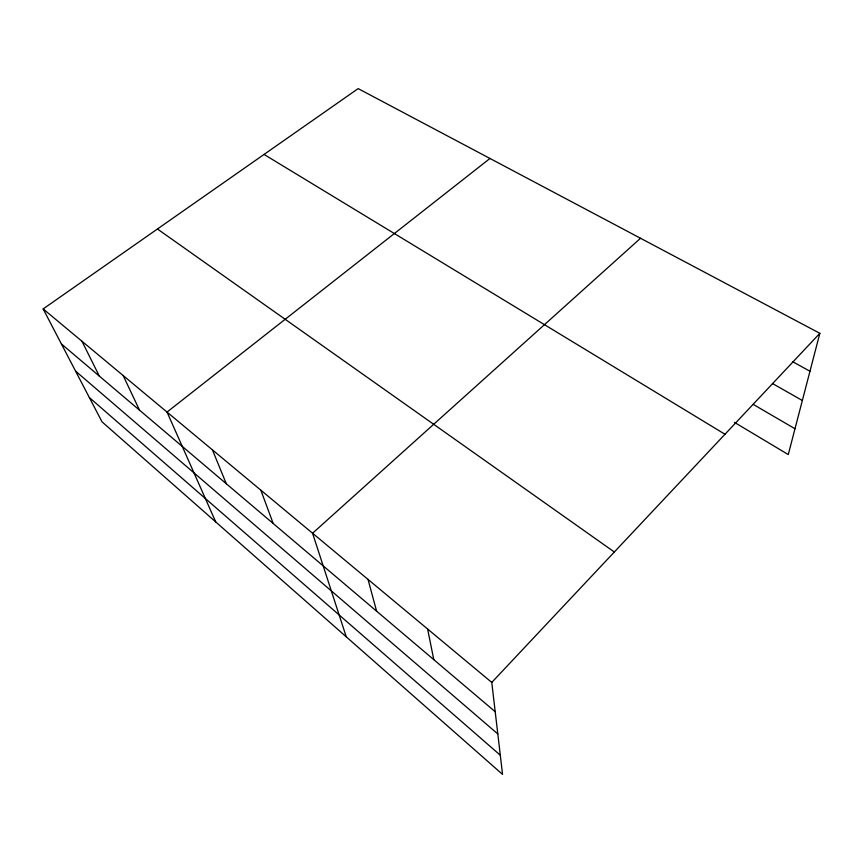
<?xml version="1.0" encoding="UTF-8"?>
<svg xmlns="http://www.w3.org/2000/svg" width="863" height="863" viewBox="0 0 863 863"><rect width="100%" height="100%" fill="white"/><g stroke="black" fill="none" stroke-linecap="round" stroke-linejoin="round"><path stroke-width="1.29" d="M43.15 308.932L491.77 682.428L502.546 774.391L102.007 421.824L43.15 308.932L358.167 88.609L819.85 333.312L788.275 454.574L734.478 422.385M491.77 682.428L819.85 333.312M640.529 238.264L312.568 533.237L346.257 636.818M489.968 158.468L167.034 412.072L215.739 521.932M792.439 361.586L809.969 371.252M772.417 383.496L802.353 400.486M753.302 404.434L794.996 428.76M264.056 154.434L724.985 434.262M157.444 228.997L614.337 552.007M61.402 343.938L495.2 711.716M75.566 371.101L497.811 733.96M89.353 397.541L500.303 755.211M81.942 341.23L99.331 376.095M123.161 375.545L139.536 410.184M212.406 449.85L226.311 483.744M260.82 490.152L273.193 523.496M368.026 579.407L376.602 611.166M427.606 629.008L433.798 659.656"/></g></svg>
